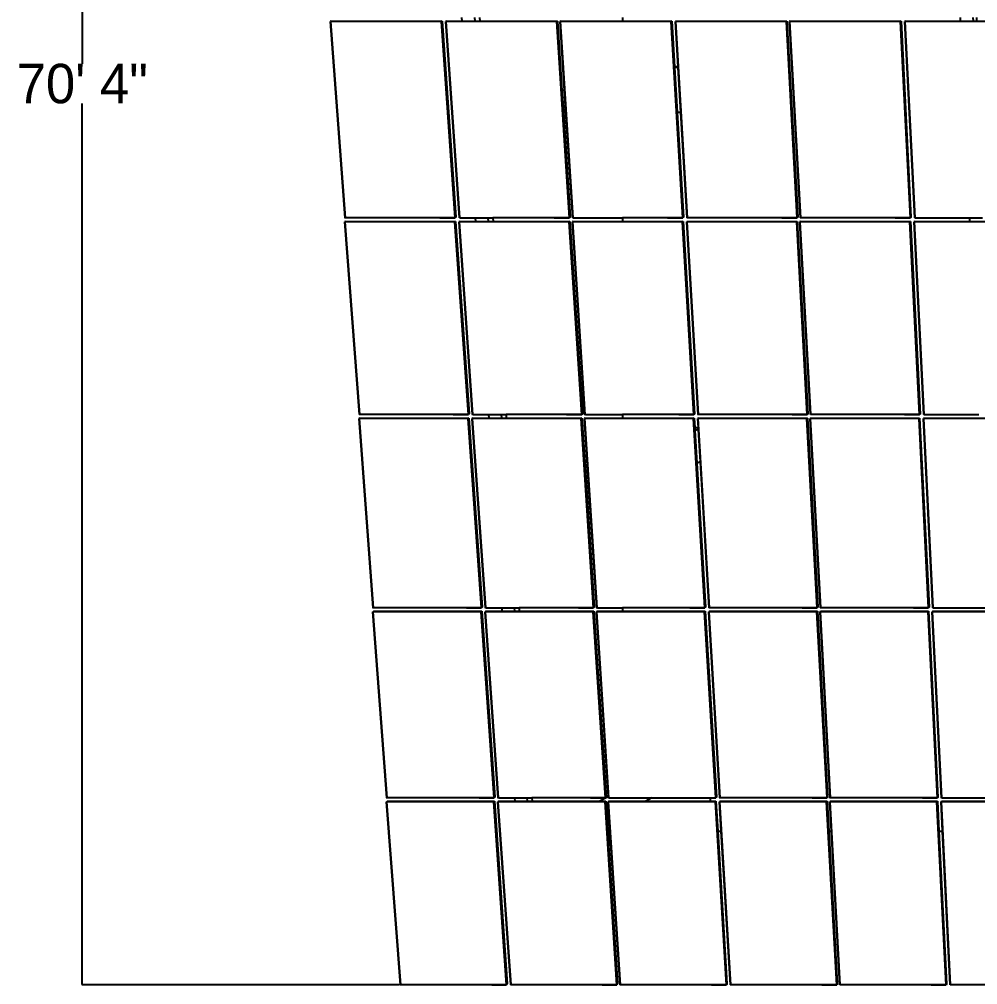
# Model space of a CAD drawing. Header units: inches. Extents: x -1217 to 1243, y -567 to 675.
# Drawn here: x -1217 to -633, y -567 to 21 of the extents above; entities that cross this region are included whole.
import ezdxf

# ---------------------------------------------------------------- set-up
doc = ezdxf.new("R2010")
doc.units = ezdxf.units.IN
doc.header["$MEASUREMENT"] = 0
doc.dimstyles.get("Standard").update_dxf_attribs({"dimtxt": 24, "dimasz": 0.18, "dimexe": 0.18, "dimexo": 0.0625, "dimgap": 0.09, "dimtad": 0, "dimtih": 1, "dimtoh": 1, "dimdec": 4, "dimzin": 0, "dimdsep": 46, "dimtxsty": 'Standard', "dimcen": 0.09, "dimclrd": 1, "dimclre": 1, "dimclrt": 1, "dimadec": 0, "dimazin": 0, "dimtfac": 1, "dimtdec": 4, "dimtofl": 0, "dimtmove": 0, "dimatfit": 3, "dimfxl": 1, "dimtolj": 1, "dimtzin": 0, "dimarcsym": 0})

# ---------------------------------------------------------------- blocks, each defined once
blk = doc.blocks.new('*D3')
at = {"color": 1, "lineweight": -2, "transparency": 16777216}
for p, q in [((-1064.17, 529.87), (-1178.71, 529.87)), ((-1178.53, 529.69), (-1178.53, -6.65)), ((-1178.53, -567.17), (-1178.53, -30.83)), ((-985.24, -567.35), (-1178.71, -567.35))]:
    blk.add_line(p, q, dxfattribs=at)
at = {"color": 1, "transparency": 16777216}
for points in [[(-1178.56, 529.69), (-1178.5, 529.69), (-1178.53, 529.87)], [(-1178.56, -567.17), (-1178.5, -567.17), (-1178.53, -567.35)]]:
    blk.add_solid(points, dxfattribs=at)
at = {"layer": 'Defpoints', "color": 0, "transparency": 16777216}
for p in [(-1064.11, 529.87), (-1178.53, -567.35), (-985.17, -567.35)]:
    blk.add_point(p, dxfattribs=at)
at = {"color": 1, "transparency": 16777216, "insert": (-1178.53, -18.74), "char_height": 24, "attachment_point": 5}
blk.add_mtext('\\A1;70\' 4"', dxfattribs=at)

msp = doc.modelspace()

# ---------------------------------------------------------------- linework, layer by layer
for p, q in [((-1026.86436, 19.39047), (-1027.362, 19.15111)), ((-1027.362, 19.15111), (-1027.155, 19.14998)), ((-1018.37618, -100.30282), (-1027.362, 19.15111)), ((-1027.155, 19.14998), (-1027.05689, 19.15111)), ((-1018.17098, -100.30393), (-1027.155, 19.14998)), ((-959.7535, 19.15002), (-1027.05689, 19.15111)), ((-1026.86436, 19.39047), (-959.2886, 19.38938)), ((-959.2886, 19.38938), (-959.7535, 19.15002)), ((-951.35901, -100.30389), (-959.7535, 19.15002)), ((-959.2886, 19.38938), (-950.90221, -100.00927)), ((-956.67752, 19.38938), (-957.14116, 19.15002)), ((-957.14116, 19.15002), (-956.93415, 19.14889)), ((-948.76952, -100.30389), (-957.14116, 19.15002)), ((-956.93415, 19.14889), (-956.83604, 19.15002)), ((-948.56433, -100.305), (-956.93415, 19.14889)), ((-889.53266, 19.14893), (-956.83604, 19.15002)), ((-956.67752, 19.38938), (-947.0988, 19.38923)), ((-947.0988, 19.38923), (-947.25687, 21.71958)), ((-947.0988, 19.38923), (-939.28181, 19.3891)), ((-939.28181, 19.3891), (-939.43857, 21.71943)), ((-939.28181, 19.3891), (-936.45287, 19.38906)), ((-936.60911, 21.71938), (-936.45287, 19.38906)), ((-936.45287, 19.38906), (-889.10178, 19.3883)), ((-889.10178, 19.3883), (-889.53266, 19.14893)), ((-881.75236, -100.30496), (-889.53266, 19.14893)), ((-889.10178, 19.3883), (-886.35578, -22.79323)), ((-887.0932, 19.38679), (-887.52311, 19.14743)), ((-887.52311, 19.14743), (-887.31611, 19.1463)), ((-884.80019, -22.75323), (-887.52311, 19.14743)), ((-887.31611, 19.1463), (-887.21799, 19.14743)), ((-879.5552, -100.30755), (-887.31611, 19.1463)), ((-819.91463, 19.14634), (-887.21799, 19.14743)), ((-887.0932, 19.38679), (-849.57228, 19.38619)), ((-849.57228, 21.71646), (-849.57228, 19.38619)), ((-849.57228, 19.38619), (-819.51747, 19.3857)), ((-819.51747, 19.3857), (-819.91463, 19.14634)), ((-812.74325, -100.30751), (-819.91463, 19.14634)), ((-819.51747, 19.3857), (-817.84425, -8.49912)), ((-816.90639, 19.3857), (-817.30229, 19.14634)), ((-817.30229, 19.14634), (-817.0953, 19.14521)), ((-815.64789, -8.49912), (-817.30229, 19.14634)), ((-817.0953, 19.14521), (-816.99717, 19.14634)), ((-809.94858, -100.30862), (-817.0953, 19.14521)), ((-749.69383, 19.14526), (-816.99717, 19.14634)), ((-816.90639, 19.3857), (-749.33068, 19.38462)), ((-749.33068, 19.38462), (-749.69383, 19.14526)), ((-743.13663, -100.30857), (-749.69383, 19.14526)), ((-749.33068, 19.38462), (-742.7798, -100.01395)), ((-747.32212, 19.38311), (-747.68429, 19.14375)), ((-747.68429, 19.14375), (-747.47731, 19.14262)), ((-741.14467, -100.31005), (-747.68429, 19.14375)), ((-747.47731, 19.14262), (-747.37917, 19.14375)), ((-740.9395, -100.31116), (-747.47731, 19.14262)), ((-680.07584, 19.14266), (-747.37917, 19.14375)), ((-747.32212, 19.38311), (-679.74642, 19.38203)), ((-679.74642, 19.38203), (-680.07584, 19.14266)), ((-674.12756, -100.31112), (-680.07584, 19.14266)), ((-679.74642, 19.38203), (-673.80387, -100.01649)), ((-677.13534, 19.38203), (-677.4635, 19.14266)), ((-677.4635, 19.14266), (-677.25652, 19.14153)), ((-671.53807, -100.31112), (-677.4635, 19.14266)), ((-677.25652, 19.14153), (-677.15839, 19.14266)), ((-671.3329, -100.31223), (-677.25652, 19.14153)), ((-609.85507, 19.14158), (-677.15839, 19.14266)), ((-677.13534, 19.38203), (-643.53887, 19.38149)), ((-643.53887, 19.38149), (-643.64628, 21.71177)), ((-643.53887, 19.38149), (-635.72189, 19.38136)), ((-635.72189, 19.38136), (-635.82799, 21.71162)), ((-635.72189, 19.38136), (-633.80721, 19.38133)), ((-633.91296, 21.71159), (-633.80721, 19.38133)), ((-633.80721, 19.38133), (-609.55966, 19.38094)), ((-815.64789, -8.49912), (-817.84425, -8.49912)), ((-817.84425, -8.49912), (-817.83023, -8.73283)), ((-815.63531, -8.70939), (-817.83023, -8.73283)), ((-817.83023, -8.73283), (-816.18138, -36.21145)), ((-815.63531, -8.70939), (-815.64789, -8.49912)), ((-813.99529, -36.11446), (-815.63531, -8.70939)), ((-884.80019, -22.75323), (-886.35578, -22.79323)), ((-886.35578, -22.79323), (-885.72354, -32.50512)), ((-884.17017, -32.44811), (-884.80019, -22.75323)), ((-884.17017, -32.44811), (-885.72354, -32.50512)), ((-885.72354, -32.50512), (-881.32898, -100.01033)), ((-879.76039, -100.30644), (-884.17017, -32.44811)), ((-813.99529, -36.11446), (-816.18138, -36.21145)), ((-816.18138, -36.21145), (-812.353, -100.01288)), ((-810.15376, -100.30751), (-813.99529, -36.11446)), ((-1018.70187, -100.30393), (-1018.77588, -100.30393)), ((-1018.09703, -102.53108), (-1018.58602, -102.82686)), ((-1018.58602, -102.82686), (-1018.38086, -102.82797)), ((-1009.75583, -220.16573), (-1018.58602, -102.82686)), ((-1018.37618, -100.30282), (-1018.47343, -100.30393)), ((-1018.38086, -102.82797), (-1018.28363, -102.82686)), ((-1009.55245, -220.16682), (-1018.38086, -102.82797)), ((-1018.17098, -100.30393), (-1018.37618, -100.30282)), ((-951.58135, -102.82793), (-1018.28363, -102.82686)), ((-1018.07373, -100.30282), (-1018.17098, -100.30393)), ((-1018.09703, -102.53108), (-951.12452, -102.53215)), ((-951.35901, -100.30389), (-1018.07373, -100.30282)), ((-960.66861, -100.3039), (-951.35891, -100.30538)), ((-951.12452, -102.53215), (-951.58135, -102.82793)), ((-943.33203, -220.16678), (-951.58135, -102.82793)), ((-950.90221, -100.00927), (-951.35901, -100.30389)), ((-951.35891, -100.30538), (-951.35901, -100.30389)), ((-951.12452, -102.53215), (-942.88309, -219.81771)), ((-949.09522, -100.305), (-949.16922, -100.305)), ((-948.53675, -102.53215), (-948.99234, -102.82793)), ((-948.99234, -102.82793), (-948.78718, -102.82904)), ((-940.76546, -220.16678), (-948.99234, -102.82793)), ((-948.76952, -100.30389), (-948.86678, -100.305)), ((-948.78718, -102.82904), (-948.68994, -102.82793)), ((-940.56209, -220.16787), (-948.78718, -102.82904)), ((-948.56433, -100.305), (-948.76952, -100.30389)), ((-881.98767, -102.829), (-948.68994, -102.82793)), ((-948.46707, -100.30389), (-948.56433, -100.305)), ((-948.53675, -102.53215), (-938.82866, -102.5323)), ((-948.46707, -100.30389), (-938.97981, -100.30407)), ((-938.82866, -102.5323), (-938.97981, -100.30407)), ((-938.97981, -100.30407), (-931.22982, -100.30422)), ((-938.82866, -102.5323), (-931.07993, -102.53243)), ((-931.07993, -102.53243), (-931.22982, -100.30422)), ((-931.22982, -100.30422), (-928.42767, -100.30427)), ((-931.07993, -102.53243), (-928.27828, -102.53247)), ((-928.42767, -100.30427), (-928.27828, -102.53247)), ((-881.75236, -100.30496), (-928.42767, -100.30427)), ((-928.27828, -102.53247), (-881.56426, -102.53321)), ((-891.06196, -100.30496), (-881.75226, -100.30645)), ((-881.56426, -102.53321), (-881.98767, -102.829)), ((-874.34167, -220.16782), (-881.98767, -102.829)), ((-881.32898, -100.01033), (-881.75236, -100.30496)), ((-881.75226, -100.30645), (-881.75236, -100.30496)), ((-881.56426, -102.53321), (-873.92556, -219.81876)), ((-880.08609, -100.30755), (-880.1601, -100.30755)), ((-879.57361, -102.53469), (-879.99607, -102.83048)), ((-879.99607, -102.83048), (-879.79092, -102.83158)), ((-872.36733, -220.16928), (-879.99607, -102.83048)), ((-879.76039, -100.30644), (-879.85765, -100.30755)), ((-879.79092, -102.83158), (-879.69368, -102.83048)), ((-872.16396, -220.17037), (-879.79092, -102.83158)), ((-879.5552, -100.30755), (-879.76039, -100.30644)), ((-812.99143, -102.83154), (-879.69368, -102.83048)), ((-879.57361, -102.53469), (-849.57228, -102.53517)), ((-879.45794, -100.30644), (-879.5552, -100.30755)), ((-879.45794, -100.30644), (-849.57228, -100.307)), ((-849.57228, -100.307), (-849.57228, -102.53517)), ((-812.74325, -100.30751), (-849.57228, -100.307)), ((-849.57228, -102.53517), (-812.60114, -102.53576)), ((-822.05284, -100.30751), (-812.74316, -100.309)), ((-812.60114, -102.53576), (-812.99143, -102.83154)), ((-805.94356, -220.17033), (-812.99143, -102.83154)), ((-812.353, -100.01288), (-812.74325, -100.30751)), ((-812.74316, -100.309), (-812.74325, -100.30751)), ((-812.60114, -102.53576), (-805.56, -219.82126)), ((-810.47947, -100.30862), (-810.55347, -100.30862)), ((-810.01337, -102.53576), (-810.40242, -102.83154)), ((-810.40242, -102.83154), (-810.19728, -102.83265)), ((-803.37699, -220.17033), (-810.40242, -102.83154)), ((-810.15376, -100.30751), (-810.25103, -100.30862)), ((-810.19728, -102.83265), (-810.10003, -102.83154)), ((-803.17363, -220.17142), (-810.19728, -102.83265)), ((-809.94858, -100.30862), (-810.15376, -100.30751)), ((-743.39779, -102.83261), (-810.10003, -102.83154)), ((-810.01337, -102.53576), (-743.0409, -102.53683)), ((-809.85131, -100.30751), (-809.94858, -100.30862)), ((-743.13663, -100.30857), (-809.85131, -100.30751)), ((-752.44622, -100.30858), (-743.13655, -100.31006)), ((-743.0409, -102.53683), (-743.39779, -102.83261)), ((-736.95323, -220.17138), (-743.39779, -102.83261)), ((-742.7798, -100.01395), (-743.13663, -100.30857)), ((-743.13655, -100.31006), (-743.13663, -100.30857)), ((-743.0409, -102.53683), (-736.6025, -219.82231)), ((-741.47039, -100.31116), (-741.54439, -100.31116)), ((-741.05027, -102.53831), (-741.4062, -102.83409)), ((-741.4062, -102.83409), (-741.20106, -102.8352)), ((-734.97891, -220.17283), (-741.4062, -102.83409)), ((-741.14467, -100.31005), (-741.24195, -100.31116)), ((-741.20106, -102.8352), (-741.10381, -102.83409)), ((-734.77555, -220.17392), (-741.20106, -102.8352)), ((-740.9395, -100.31116), (-741.14467, -100.31005)), ((-674.40158, -102.83516), (-741.10381, -102.83409)), ((-741.05027, -102.53831), (-674.07782, -102.53937)), ((-740.84222, -100.31005), (-740.9395, -100.31116)), ((-674.12756, -100.31112), (-740.84222, -100.31005)), ((-683.43715, -100.31113), (-674.12749, -100.31261)), ((-674.07782, -102.53937), (-674.40158, -102.83516)), ((-668.55516, -220.17388), (-674.40158, -102.83516)), ((-673.80387, -100.01649), (-674.12756, -100.31112)), ((-674.12749, -100.31261), (-674.12756, -100.31112)), ((-674.07782, -102.53937), (-668.23699, -219.82481)), ((-671.86379, -100.31223), (-671.9378, -100.31223)), ((-671.49006, -102.53937), (-671.81258, -102.83516)), ((-671.81258, -102.83516), (-671.60744, -102.83627)), ((-665.98859, -220.17388), (-671.81258, -102.83516)), ((-671.53807, -100.31112), (-671.63535, -100.31223)), ((-671.60744, -102.83627), (-671.51018, -102.83516)), ((-665.78524, -220.17497), (-671.60744, -102.83627)), ((-671.3329, -100.31223), (-671.53807, -100.31112)), ((-604.80797, -102.83622), (-671.51018, -102.83516)), ((-671.49006, -102.53937), (-637.91945, -102.53991)), ((-671.23562, -100.31112), (-671.3329, -100.31223)), ((-671.23562, -100.31112), (-638.02214, -100.31174)), ((-637.91945, -102.53991), (-638.02214, -100.31174)), ((-638.02214, -100.31174), (-630.27217, -100.31189)), ((-637.91945, -102.53991), (-630.17072, -102.54003)), ((-1010.07864, -220.16682), (-1010.152, -220.16682)), ((-1009.48473, -222.29656), (-1009.9653, -222.64674)), ((-1009.9653, -222.64674), (-1009.76196, -222.64783)), ((-1001.28669, -337.92619), (-1009.9653, -222.64674)), ((-1009.75583, -220.16573), (-1009.85222, -220.16682)), ((-1009.76196, -222.64783), (-1009.66558, -222.64674)), ((-1001.08509, -337.92726), (-1009.76196, -222.64783)), ((-1009.55245, -220.16682), (-1009.75583, -220.16573)), ((-943.55378, -222.64778), (-1009.66558, -222.64674)), ((-1009.45606, -220.16573), (-1009.55245, -220.16682)), ((-1009.48473, -222.29656), (-943.10481, -222.29761)), ((-943.33203, -220.16678), (-1009.45606, -220.16573)), ((-952.5592, -220.16678), (-943.33193, -220.16824)), ((-943.10481, -222.29761), (-943.55378, -222.64778)), ((-935.44584, -337.92722), (-943.55378, -222.64778)), ((-942.88309, -219.81771), (-943.33203, -220.16678)), ((-943.33193, -220.16824), (-943.33203, -220.16678)), ((-943.10481, -222.29761), (-935.00455, -337.52567)), ((-941.08828, -220.16787), (-941.16163, -220.16787)), ((-940.53994, -222.29761), (-940.98769, -222.64778)), ((-940.98769, -222.64778), (-940.78435, -222.64887)), ((-932.9018, -337.92722), (-940.98769, -222.64778)), ((-940.76546, -220.16678), (-940.86186, -220.16787)), ((-940.78435, -222.64887), (-940.68797, -222.64778)), ((-932.70021, -337.92829), (-940.78435, -222.64887)), ((-940.56209, -220.16787), (-940.76546, -220.16678)), ((-874.57617, -222.64883), (-940.68797, -222.64778)), ((-940.46569, -220.16678), (-940.56209, -220.16787)), ((-940.53994, -222.29761), (-930.70477, -222.29776)), ((-940.46569, -220.16678), (-930.84931, -220.16696)), ((-930.70477, -222.29776), (-930.84931, -220.16696)), ((-930.84931, -220.16696), (-923.16643, -220.1671)), ((-930.70477, -222.29776), (-923.02309, -222.29788)), ((-923.02309, -222.29788), (-923.16643, -220.1671)), ((-923.16643, -220.1671), (-920.39111, -220.16715)), ((-923.02309, -222.29788), (-920.24825, -222.29793)), ((-920.39111, -220.16715), (-920.24825, -222.29793)), ((-874.34167, -220.16782), (-920.39111, -220.16715)), ((-920.24825, -222.29793), (-874.16003, -222.29866)), ((-883.56884, -220.16783), (-874.34157, -220.16929)), ((-874.16003, -222.29866), (-874.57617, -222.64883)), ((-867.06096, -337.92825), (-874.57617, -222.64883)), ((-873.92556, -219.81876), (-874.34167, -220.16782)), ((-874.34157, -220.16929), (-874.34167, -220.16782)), ((-874.16003, -222.29866), (-872.24448, -251.69693)), ((-872.69015, -220.17037), (-872.76351, -220.17037)), ((-872.187, -222.30011), (-872.6022, -222.65029)), ((-872.6022, -222.65029), (-872.39887, -222.65138)), ((-870.74111, -251.26311), (-872.6022, -222.65029)), ((-872.36733, -220.16928), (-872.46374, -220.17037)), ((-872.39887, -222.65138), (-872.30249, -222.65029)), ((-864.90237, -337.93075), (-872.39887, -222.65138)), ((-872.16396, -220.17037), (-872.36733, -220.16928)), ((-806.19071, -222.65133), (-872.30249, -222.65029)), ((-872.187, -222.30011), (-849.57228, -222.30046)), ((-872.06756, -220.16928), (-872.16396, -220.17037)), ((-872.06756, -220.16928), (-849.57228, -220.1697)), ((-849.57228, -220.1697), (-849.57228, -222.30046)), ((-805.94356, -220.17033), (-849.57228, -220.1697)), ((-849.57228, -222.30046), (-805.8071, -222.30116)), ((-815.17073, -220.17033), (-805.94347, -220.17179)), ((-805.8071, -222.30116), (-806.19071, -222.65133)), ((-799.26313, -337.93071), (-806.19071, -222.65133)), ((-805.56, -219.82126), (-805.94356, -220.17033)), ((-805.94347, -220.17179), (-805.94356, -220.17033)), ((-805.8071, -222.30116), (-805.46227, -228.04231)), ((-803.69982, -220.17142), (-803.77317, -220.17142)), ((-803.24223, -222.30116), (-803.62462, -222.65133)), ((-803.62462, -222.65133), (-803.42129, -222.65242)), ((-803.30168, -228.04231), (-803.62462, -222.65133)), ((-803.37699, -220.17033), (-803.4734, -220.17142)), ((-803.42129, -222.65242), (-803.3249, -222.65133)), ((-796.51751, -337.93178), (-803.42129, -222.65242)), ((-803.17363, -220.17142), (-803.37699, -220.17033)), ((-737.21313, -222.65238), (-803.3249, -222.65133)), ((-803.24223, -222.30116), (-736.86235, -222.3022)), ((-803.07722, -220.17033), (-803.17363, -220.17142)), ((-736.95323, -220.17138), (-803.07722, -220.17033)), ((-746.18039, -220.17138), (-736.95315, -220.17284)), ((-736.86235, -222.3022), (-737.21313, -222.65238)), ((-730.87828, -337.93174), (-737.21313, -222.65238)), ((-736.6025, -219.82231), (-736.95323, -220.17138)), ((-736.95315, -220.17284), (-736.95323, -220.17138)), ((-736.86235, -222.3022), (-730.5335, -337.53019)), ((-735.30174, -220.17392), (-735.37509, -220.17392)), ((-734.88933, -222.30366), (-735.23918, -222.65384)), ((-735.23918, -222.65384), (-735.03586, -222.65493)), ((-728.92129, -337.93317), (-735.23918, -222.65384)), ((-734.97891, -220.17283), (-735.07532, -220.17392)), ((-735.03586, -222.65493), (-734.93946, -222.65384)), ((-728.71971, -337.93424), (-735.03586, -222.65493)), ((-734.77555, -220.17392), (-734.97891, -220.17283)), ((-668.82771, -222.65488), (-734.93946, -222.65384)), ((-734.88933, -222.30366), (-668.50947, -222.3047)), ((-734.67914, -220.17283), (-734.77555, -220.17392)), ((-668.55516, -220.17388), (-734.67914, -220.17283)), ((-677.78232, -220.17388), (-668.55508, -220.17534)), ((-668.50947, -222.3047), (-668.82771, -222.65488)), ((-663.08049, -337.9342), (-668.82771, -222.65488)), ((-668.23699, -219.82481), (-668.55516, -220.17388)), ((-668.55508, -220.17534), (-668.55516, -220.17388)), ((-668.50947, -222.3047), (-662.76769, -337.53265)), ((-666.31143, -220.17497), (-666.38478, -220.17497)), ((-665.9446, -222.3047), (-666.26162, -222.65488)), ((-666.26162, -222.65488), (-666.05831, -222.65597)), ((-660.53645, -337.9342), (-666.26162, -222.65488)), ((-665.98859, -220.17388), (-666.08501, -220.17497)), ((-666.05831, -222.65597), (-665.96191, -222.65488)), ((-660.33489, -337.93527), (-666.05831, -222.65597)), ((-665.78524, -220.17497), (-665.98859, -220.17388)), ((-599.85017, -222.65593), (-665.96191, -222.65488)), ((-665.9446, -222.3047), (-632.39939, -222.30523)), ((-665.68882, -220.17388), (-665.78524, -220.17497)), ((-665.68882, -220.17388), (-632.4976, -220.1745)), ((-805.46227, -228.04231), (-803.30168, -228.04231)), ((-805.46227, -228.04231), (-805.35837, -229.77215)), ((-803.23436, -229.16617), (-805.35837, -229.77215)), ((-803.23436, -229.16617), (-803.30168, -228.04231)), ((-802.04584, -249.00711), (-803.23436, -229.16617)), ((-805.35837, -229.77215), (-804.16356, -249.66459)), ((-870.74111, -251.26311), (-872.24448, -251.69693)), ((-872.24448, -251.69693), (-871.60708, -261.47929)), ((-870.10589, -261.02894), (-870.74111, -251.26311)), ((-802.04584, -249.00711), (-804.16356, -249.66459)), ((-804.16356, -249.66459), (-798.88609, -337.52916)), ((-796.71909, -337.93071), (-802.04584, -249.00711)), ((-870.10589, -261.02894), (-871.60708, -261.47929)), ((-871.60708, -261.47929), (-866.65193, -337.5267)), ((-865.10395, -337.92968), (-870.10589, -261.02894)), ((-1001.60666, -337.92726), (-1001.67937, -337.92726)), ((-1001.02362, -339.95978), (-1001.49598, -340.36241)), ((-1001.49598, -340.36241), (-1001.29442, -340.36348)), ((-992.96501, -453.63622), (-1001.49598, -340.36241)), ((-1001.28669, -337.92619), (-1001.38223, -337.92726)), ((-1001.29442, -340.36348), (-1001.19889, -340.36241)), ((-992.76517, -453.63728), (-1001.29442, -340.36348)), ((-1001.08509, -337.92726), (-1001.28669, -337.92619)), ((-935.66719, -340.36344), (-1001.19889, -340.36241)), ((-1000.98955, -337.92619), (-1001.08509, -337.92726)), ((-1001.02362, -339.95978), (-935.22588, -339.96081)), ((-935.44584, -337.92722), (-1000.98955, -337.92619)), ((-944.59203, -337.92723), (-935.44574, -337.92866)), ((-935.22588, -339.96081), (-935.66719, -340.36344)), ((-927.69697, -453.63724), (-935.66719, -340.36344)), ((-935.00455, -337.52567), (-935.44584, -337.92722)), ((-935.44574, -337.92866), (-935.44584, -337.92722)), ((-935.22588, -339.96081), (-927.26314, -453.18507)), ((-933.22178, -337.92829), (-933.29449, -337.92829)), ((-932.6835, -339.96081), (-933.12361, -340.36344)), ((-933.12361, -340.36344), (-932.92206, -340.36451)), ((-925.17506, -453.63724), (-933.12361, -340.36344)), ((-932.9018, -337.92722), (-932.99735, -337.92829)), ((-932.92206, -340.36451), (-932.82653, -340.36344)), ((-924.97522, -453.63829), (-932.92206, -340.36451)), ((-932.70021, -337.92829), (-932.9018, -337.92722)), ((-867.29483, -340.36447), (-932.82653, -340.36344)), ((-932.60466, -337.92722), (-932.70021, -337.92829)), ((-932.6835, -339.96081), (-922.72348, -339.96097)), ((-932.60466, -337.92722), (-922.86142, -337.92741)), ((-922.72348, -339.96097), (-922.86142, -337.92741)), ((-922.86142, -337.92741), (-915.24448, -337.92754)), ((-922.72348, -339.96097), (-915.10768, -339.96109)), ((-915.10768, -339.96109), (-915.24448, -337.92754)), ((-915.24448, -337.92754), (-912.49551, -337.92759)), ((-915.10768, -339.96109), (-912.35917, -339.96113)), ((-912.49551, -337.92759), (-912.35917, -339.96113)), ((-867.06096, -337.92825), (-912.49551, -337.92759)), ((-912.35917, -339.96113), (-866.88577, -339.96184)), ((-876.20715, -337.92826), (-867.06086, -337.92969)), ((-866.88577, -339.96184), (-867.29483, -340.36447)), ((-859.90702, -453.63825), (-867.29483, -340.36447)), ((-866.65193, -337.5267), (-867.06096, -337.92825)), ((-867.06086, -337.92969), (-867.06096, -337.92825)), ((-866.88577, -339.96184), (-859.5049, -453.18608)), ((-865.42394, -337.93075), (-865.49665, -337.93075)), ((-864.93005, -339.96327), (-865.33818, -340.3659)), ((-865.33818, -340.3659), (-865.13664, -340.36697)), ((-858.02247, -452.78781), (-865.33818, -340.3659)), ((-865.10395, -337.92968), (-865.19951, -337.93075)), ((-865.13664, -340.36697), (-865.0411, -340.3659)), ((-857.76721, -453.6407), (-865.13664, -340.36697)), ((-864.90237, -337.93075), (-865.10395, -337.92968)), ((-799.50942, -340.36693), (-865.0411, -340.3659)), ((-864.93005, -339.96327), (-849.57228, -339.96351)), ((-864.80681, -337.92968), (-864.90237, -337.93075)), ((-864.80681, -337.92968), (-849.57228, -337.92996)), ((-849.57228, -337.92996), (-849.57228, -339.96351)), ((-799.26313, -337.93071), (-849.57228, -337.92996)), ((-849.57228, -339.96351), (-799.13233, -339.9643)), ((-808.40932, -337.93072), (-799.26304, -337.93215)), ((-799.13233, -339.9643), (-799.50942, -340.36693)), ((-792.69902, -453.64066), (-799.50942, -340.36693)), ((-798.88609, -337.52916), (-799.26313, -337.93071)), ((-799.26304, -337.93215), (-799.26313, -337.93071)), ((-799.13233, -339.9643), (-792.32833, -453.18849)), ((-797.03908, -337.93178), (-797.11179, -337.93178)), ((-796.58996, -339.9643), (-796.96585, -340.36693)), ((-796.96585, -340.36693), (-796.76431, -340.368)), ((-790.17712, -453.64066), (-796.96585, -340.36693)), ((-796.71909, -337.93071), (-796.81465, -337.93178)), ((-796.76431, -340.368), (-796.66876, -340.36693)), ((-789.97729, -453.64172), (-796.76431, -340.368)), ((-796.51751, -337.93178), (-796.71909, -337.93071)), ((-731.1371, -340.36796), (-796.66876, -340.36693)), ((-796.58996, -339.9643), (-730.79226, -339.96533)), ((-796.42195, -337.93071), (-796.51751, -337.93178)), ((-730.87828, -337.93174), (-796.42195, -337.93071)), ((-740.02447, -337.93175), (-730.8782, -337.93318)), ((-730.79226, -339.96533), (-731.1371, -340.36796)), ((-724.90911, -453.64168), (-731.1371, -340.36796)), ((-730.5335, -337.53019), (-730.87828, -337.93174)), ((-730.8782, -337.93318), (-730.87828, -337.93174)), ((-730.79226, -339.96533), (-724.57012, -453.18951)), ((-729.24128, -337.93424), (-729.31399, -337.93424)), ((-728.83655, -339.96676), (-729.18046, -340.36938)), ((-729.18046, -340.36938), (-728.97893, -340.37046)), ((-722.96914, -453.64308), (-729.18046, -340.36938)), ((-728.92129, -337.93317), (-729.01685, -337.93424)), ((-728.97893, -340.37046), (-728.88338, -340.36938)), ((-722.76933, -453.64413), (-728.97893, -340.37046)), ((-728.71971, -337.93424), (-728.92129, -337.93317)), ((-663.35173, -340.37041), (-728.88338, -340.36938)), ((-728.83655, -339.96676), (-663.03886, -339.96779)), ((-728.62415, -337.93317), (-728.71971, -337.93424)), ((-663.08049, -337.9342), (-728.62415, -337.93317)), ((-672.22668, -337.93421), (-663.08042, -337.93564)), ((-663.03886, -339.96779), (-663.35173, -340.37041)), ((-657.70115, -453.64409), (-663.35173, -340.37041)), ((-662.76769, -337.53265), (-663.08049, -337.9342)), ((-663.08042, -337.93564), (-663.08049, -337.9342)), ((-663.03886, -339.96779), (-657.39359, -453.19192)), ((-660.85646, -337.93527), (-660.92917, -337.93527)), ((-660.49649, -339.96779), (-660.80816, -340.37041)), ((-660.80816, -340.37041), (-660.60663, -340.37149)), ((-655.17925, -453.64409), (-660.80816, -340.37041)), ((-660.53645, -337.9342), (-660.63203, -337.93527)), ((-660.60663, -340.37149), (-660.51107, -340.37041)), ((-654.97944, -453.64515), (-660.60663, -340.37149)), ((-660.33489, -337.93527), (-660.53645, -337.9342)), ((-594.97943, -340.37144), (-660.51107, -340.37041)), ((-660.49649, -339.96779), (-626.97623, -339.96831)), ((-660.23931, -337.9342), (-660.33489, -337.93527)), ((-660.23931, -337.9342), (-627.06996, -337.93481)), ((-993.2822, -453.63728), (-993.35428, -453.63728)), ((-992.70963, -455.57703), (-993.17399, -456.03024)), ((-993.17399, -456.03024), (-992.97418, -456.03129)), ((-984.78688, -567.3503), (-993.17399, -456.03024)), ((-992.96501, -453.63622), (-993.05972, -453.63728)), ((-992.97418, -456.03129), (-992.87949, -456.03024)), ((-984.58876, -567.35134), (-992.97418, -456.03129)), ((-992.76517, -453.63728), (-992.96501, -453.63622)), ((-927.9178, -456.03125), (-992.87949, -456.03024)), ((-992.67045, -453.63622), (-992.76517, -453.63728)), ((-992.70963, -455.57703), (-927.48395, -455.57805)), ((-927.69697, -453.63724), (-992.67045, -453.63622)), ((-936.76359, -453.63724), (-927.69687, -453.63865)), ((-927.48395, -455.57805), (-927.9178, -456.03125)), ((-920.08176, -567.3513), (-927.9178, -456.03125)), ((-927.26314, -453.18507), (-927.69697, -453.63724)), ((-927.69687, -453.63865), (-927.69697, -453.63724)), ((-927.48395, -455.57805), (-919.65521, -566.85031)), ((-925.49226, -453.63829), (-925.56433, -453.63829)), ((-924.96368, -455.57805), (-925.39634, -456.03125)), ((-925.39634, -456.03125), (-925.19655, -456.0323)), ((-917.5816, -567.3513), (-925.39634, -456.03125)), ((-925.17506, -453.63724), (-925.26978, -453.63829)), ((-925.19655, -456.0323), (-925.10184, -456.03125)), ((-917.38349, -567.35233), (-925.19655, -456.0323)), ((-924.97522, -453.63829), (-925.17506, -453.63724)), ((-860.14016, -456.03226), (-925.10184, -456.03125)), ((-924.8805, -453.63724), (-924.97522, -453.63829)), ((-924.96368, -455.57805), (-914.88098, -455.5782)), ((-924.8805, -453.63724), (-915.01262, -453.63742)), ((-914.88098, -455.5782), (-915.01262, -453.63742)), ((-915.01262, -453.63742), (-907.46046, -453.63756)), ((-914.88098, -455.5782), (-907.3299, -455.57832)), ((-907.3299, -455.57832), (-907.46046, -453.63756)), ((-907.46046, -453.63756), (-904.73739, -453.63761)), ((-907.3299, -455.57832), (-904.60726, -455.57836)), ((-904.73739, -453.63761), (-904.60726, -455.57836)), ((-859.90702, -453.63825), (-904.73739, -453.63761)), ((-904.60726, -455.57836), (-863.31172, -455.579)), ((-868.97364, -453.63825), (-859.90693, -453.63966)), ((-858.02247, -452.78781), (-863.31172, -455.579)), ((-863.31172, -455.579), (-859.738, -455.57906)), ((-859.738, -455.57906), (-860.14016, -456.03226)), ((-852.87649, -567.35229), (-860.14016, -456.03226)), ((-859.5049, -453.18608), (-859.90702, -453.63825)), ((-859.90693, -453.63966), (-859.90702, -453.63825)), ((-859.738, -455.57906), (-859.30043, -462.28856)), ((-858.28425, -453.6407), (-858.35632, -453.6407)), ((-857.79928, -455.58046), (-858.20053, -456.03367)), ((-858.20053, -456.03367), (-858.00074, -456.03472)), ((-857.79332, -462.28856), (-858.20053, -456.03367)), ((-857.96704, -453.63965), (-858.06177, -453.6407)), ((-857.96704, -453.63965), (-858.02247, -452.78781)), ((-858.00074, -456.03472), (-857.90603, -456.03367)), ((-850.75514, -567.35471), (-858.00074, -456.03472)), ((-857.76721, -453.6407), (-857.96704, -453.63965)), ((-792.94437, -456.03468), (-857.90603, -456.03367)), ((-857.79928, -455.58046), (-835.17891, -455.58081)), ((-857.67249, -453.63965), (-857.76721, -453.6407)), ((-857.67249, -453.63965), (-831.62122, -453.64013)), ((-831.62122, -453.64013), (-835.17891, -455.58081)), ((-835.17891, -455.58081), (-795.94341, -455.58142)), ((-831.62122, -453.64013), (-795.94341, -453.64067)), ((-801.76564, -453.64067), (-792.69894, -453.64208)), ((-795.94341, -453.64067), (-792.69902, -453.64066)), ((-795.94341, -455.58142), (-795.94341, -453.64067)), ((-795.94341, -455.58142), (-792.57363, -455.58147)), ((-792.57363, -455.58147), (-792.94437, -456.03468)), ((-786.24815, -567.35467), (-792.94437, -456.03468)), ((-792.32833, -453.18849), (-792.69902, -453.64066)), ((-792.69894, -453.64208), (-792.69902, -453.64066)), ((-792.57363, -455.58147), (-791.4716, -473.91113)), ((-790.49433, -453.64172), (-790.5664, -453.64172)), ((-790.05336, -455.58147), (-790.42292, -456.03468)), ((-790.42292, -456.03468), (-790.22313, -456.03573)), ((-789.35102, -473.91113), (-790.42292, -456.03468)), ((-790.17712, -453.64066), (-790.27185, -453.64172)), ((-790.22313, -456.03573), (-790.12842, -456.03468)), ((-783.54989, -567.3557), (-790.22313, -456.03573)), ((-789.97729, -453.64172), (-790.17712, -453.64066)), ((-725.16676, -456.03569), (-790.12842, -456.03468)), ((-790.05336, -455.58147), (-724.82771, -455.58248)), ((-789.88256, -453.64066), (-789.97729, -453.64172)), ((-724.90911, -453.64168), (-789.88256, -453.64066)), ((-733.97573, -453.64168), (-724.90903, -453.64309)), ((-724.82771, -455.58248), (-725.16676, -456.03569)), ((-719.04291, -567.35566), (-725.16676, -456.03569)), ((-724.57012, -453.18951), (-724.90911, -453.64168)), ((-724.90903, -453.64309), (-724.90911, -453.64168)), ((-724.82771, -455.58248), (-723.81994, -473.91113)), ((-723.28636, -453.64413), (-723.35844, -453.64413)), ((-722.889, -455.58389), (-723.22715, -456.0371)), ((-723.22715, -456.0371), (-723.02737, -456.03815)), ((-722.2465, -473.91113), (-723.22715, -456.0371)), ((-722.96914, -453.64308), (-723.06388, -453.64413)), ((-723.02737, -456.03815), (-722.93265, -456.03709)), ((-716.92158, -567.35808), (-723.02737, -456.03815)), ((-722.76933, -453.64413), (-722.96914, -453.64308)), ((-657.97101, -456.03811), (-722.93265, -456.03709)), ((-722.889, -455.58389), (-657.66338, -455.5849)), ((-722.67459, -453.64308), (-722.76933, -453.64413)), ((-657.70115, -453.64409), (-722.67459, -453.64308)), ((-666.76777, -453.6441), (-657.70108, -453.64551)), ((-657.66338, -455.5849), (-657.97101, -456.03811)), ((-652.41461, -567.35804), (-657.97101, -456.03811)), ((-657.39359, -453.19192), (-657.70115, -453.64409)), ((-657.70108, -453.64551), (-657.70115, -453.64409)), ((-657.66338, -455.5849), (-656.7491, -473.91113)), ((-655.49647, -453.64515), (-655.56854, -453.64515)), ((-655.14311, -455.5849), (-655.44956, -456.03811)), ((-655.44956, -456.03811), (-655.24978, -456.03916)), ((-654.56087, -473.91113), (-655.44956, -456.03811)), ((-655.17925, -453.64409), (-655.27399, -453.64515)), ((-655.24978, -456.03916), (-655.15506, -456.03811)), ((-649.71636, -567.35907), (-655.24978, -456.03916)), ((-654.97944, -453.64515), (-655.17925, -453.64409)), ((-590.19343, -456.03912), (-655.15506, -456.03811)), ((-655.14311, -455.5849), (-621.64738, -455.58542)), ((-654.88469, -453.64409), (-654.97944, -453.64515)), ((-654.88469, -453.64409), (-621.73682, -453.6447)), ((-857.79332, -462.28856), (-859.30043, -462.28856)), ((-859.30043, -462.28856), (-858.83493, -469.42618)), ((-857.32864, -469.42618), (-857.79332, -462.28856)), ((-858.83493, -469.42618), (-857.32864, -469.42618)), ((-858.83493, -469.42618), (-858.58514, -473.25622)), ((-857.11079, -472.77229), (-857.32864, -469.42618)), ((-858.58514, -473.25622), (-857.98814, -473.25622)), ((-858.58514, -473.25622), (-857.98814, -482.41019)), ((-857.11079, -472.77229), (-857.98814, -473.25622)), ((-857.98814, -473.25622), (-857.98814, -482.41019)), ((-855.75762, -493.55735), (-857.11079, -472.77229)), ((-791.4716, -473.91113), (-789.35102, -473.91113)), ((-791.4716, -473.91113), (-785.88364, -566.85368)), ((-783.74799, -567.35467), (-789.35102, -473.91113)), ((-723.81994, -473.91113), (-722.2465, -473.91113)), ((-723.81994, -473.91113), (-718.70956, -566.85467)), ((-717.11968, -567.35704), (-722.2465, -473.91113)), ((-656.7491, -473.91113), (-654.56087, -473.91113)), ((-656.7491, -473.91113), (-652.11215, -566.85705)), ((-649.91445, -567.35804), (-654.56087, -473.91113)), ((-857.98814, -482.41019), (-857.20665, -494.39308)), ((-855.75762, -493.55735), (-857.20665, -494.39308)), ((-850.95324, -567.35367), (-855.75762, -493.55735)), ((-857.20665, -494.39308), (-852.48109, -566.8513)), ((-985.10134, -567.35134), (-985.17279, -567.35134)), ((-984.78688, -567.3503), (-984.88078, -567.35134)), ((-984.58876, -567.35134), (-984.78688, -567.3503)), ((-984.49486, -567.3503), (-984.58876, -567.35134)), ((-920.08176, -567.3513), (-984.49486, -567.3503)), ((-929.07018, -567.3513), (-920.08166, -567.35269)), ((-919.65521, -566.85031), (-920.08176, -567.3513)), ((-920.08166, -567.35269), (-920.08176, -567.3513)), ((-917.89606, -567.35233), (-917.96752, -567.35233)), ((-917.5816, -567.3513), (-917.6755, -567.35233)), ((-917.38349, -567.35233), (-917.5816, -567.3513)), ((-917.28959, -567.3513), (-917.38349, -567.35233)), ((-852.87649, -567.35229), (-917.28959, -567.3513)), ((-861.86491, -567.3523), (-852.8764, -567.35368)), ((-852.48109, -566.8513), (-852.87649, -567.35229)), ((-852.8764, -567.35368), (-852.87649, -567.35229)), ((-851.26771, -567.35471), (-851.33917, -567.35471)), ((-850.95324, -567.35367), (-851.04715, -567.35471)), ((-850.75514, -567.35471), (-850.95324, -567.35367)), ((-850.66123, -567.35367), (-850.75514, -567.35471)), ((-786.24815, -567.35467), (-850.66123, -567.35367)), ((-795.23657, -567.35467), (-786.24806, -567.35606)), ((-785.88364, -566.85368), (-786.24815, -567.35467)), ((-786.24806, -567.35606), (-786.24815, -567.35467)), ((-784.06247, -567.3557), (-784.13392, -567.3557)), ((-783.74799, -567.35467), (-783.84191, -567.3557)), ((-783.54989, -567.3557), (-783.74799, -567.35467)), ((-783.45598, -567.35467), (-783.54989, -567.3557)), ((-719.04291, -567.35566), (-783.45598, -567.35467)), ((-728.03133, -567.35567), (-719.04283, -567.35705)), ((-718.70956, -566.85467), (-719.04291, -567.35566)), ((-719.04283, -567.35705), (-719.04291, -567.35566)), ((-717.43415, -567.35808), (-717.50561, -567.35808)), ((-717.11968, -567.35704), (-717.2136, -567.35808)), ((-716.92158, -567.35808), (-717.11968, -567.35704)), ((-716.82766, -567.35704), (-716.92158, -567.35808)), ((-652.41461, -567.35804), (-716.82766, -567.35704)), ((-661.40303, -567.35804), (-652.41454, -567.35943)), ((-652.11215, -566.85705), (-652.41461, -567.35804)), ((-652.41454, -567.35943), (-652.41461, -567.35804)), ((-650.22894, -567.35907), (-650.30039, -567.35907)), ((-649.91445, -567.35804), (-650.00838, -567.35907)), ((-649.71636, -567.35907), (-649.91445, -567.35804)), ((-649.62244, -567.35804), (-649.71636, -567.35907)), ((-585.2094, -567.35903), (-649.62244, -567.35804))]:
    msp.add_line(p, q)

# ---------------------------------------------------------------- dimensions: what is measured, and where the dimension line sits
dim = msp.add_linear_dim(base=(-1178.53293, -567.35134), p1=(-1064.10696, 529.87158), p2=(-985.17279, -567.35134), angle=90, text='70\' 4"', dimstyle='Standard')
dim.commit()
dim.dimension.update_dxf_attribs({"geometry": '*D3', "text_midpoint": (-1178.53293, -18.73988)})

doc.saveas('drawing.dxf')
